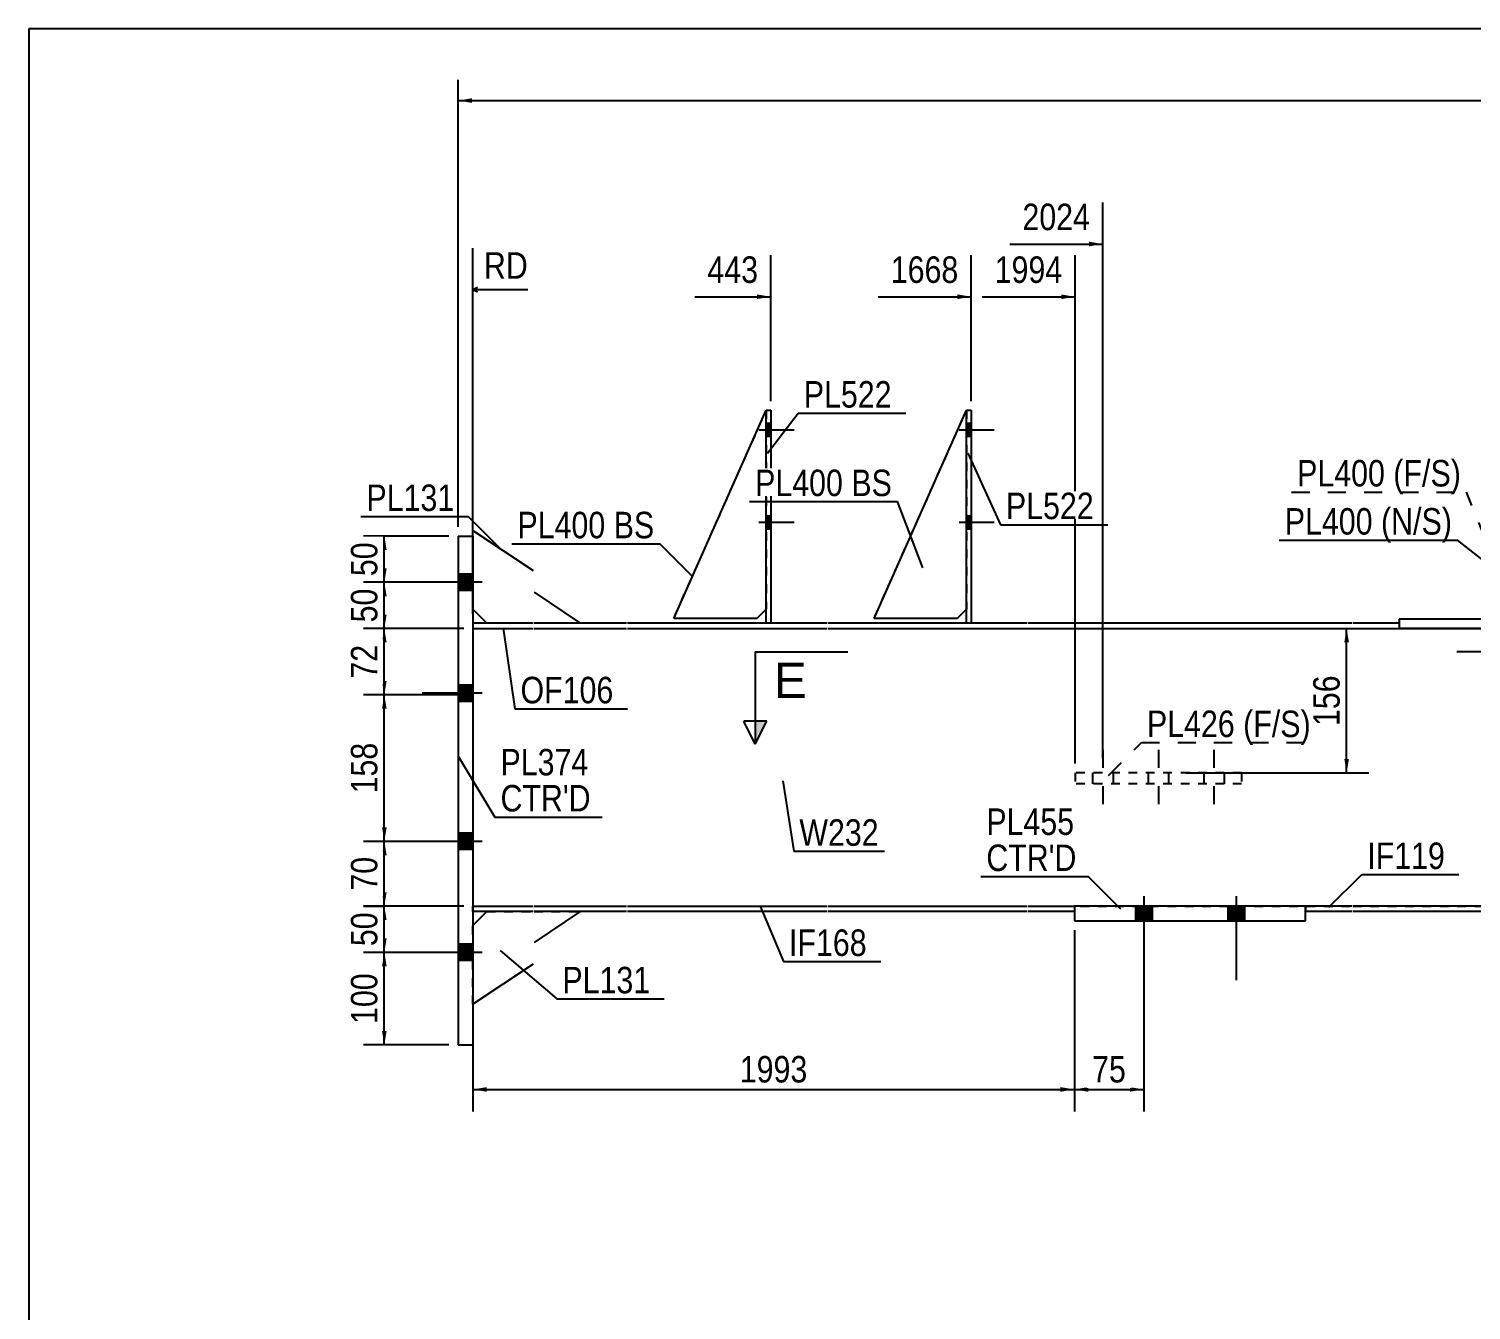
# Model space of a CAD drawing. Header units: millimetres. Extents: x -51 to 352, y -197 to 80.
# Drawn here: x -48 to 107.9, y -58.7 to 79.8 of the extents above; entities that cross this region are included whole.
import ezdxf

# ---------------------------------------------------------------- set-up
doc = ezdxf.new("R2010")
doc.units = ezdxf.units.MM
doc.linetypes.add('DXK_LINE_DOT1', pattern=[1.8814, 0.9407, -0.9407])
doc.linetypes.add('DXK_LINE_DOT2', pattern=[3.9198, 1.9599, -1.9599])
doc.styles.add('Arial', font='ARIAL.TTF', dxfattribs={"height": 0.2})
doc.styles.add('Arial Narrow', font='ARIALN.TTF', dxfattribs={"height": 0.2})

# ---------------------------------------------------------------- blocks, each defined once
blk = doc.blocks.new('Unknown-627306564-1201')
at = {"color": 5, "linetype": 'Continuous'}
for p, q in [((352, 79.83), (-48, 79.83)), ((-48, 79.83), (-48, -197.17))]:
    blk.add_line(p, q, dxfattribs=at)
blk = doc.blocks.new('Part-627306564-1619 - 1436')
at = {"color": 2, "linetype": 'Continuous'}
for p, q in [((21.7, 16.1), (31.7, 38.6)), ((30.7, 16.1), (21.7, 16.1)), ((31.7, 17.1), (30.7, 16.1))]:
    blk.add_line(p, q, dxfattribs=at)
blk = doc.blocks.new('Bolt-627306564-1443 - 1436')
at = {"linetype": 'Continuous'}
for points in [[(-1.6, 20.9), (-1.6, 19.1), (0, 19.1), (0, 20.9)], [(-1.6, 20.9), (-1.6, 19.1), (0, 19.1), (0, 20.9)], [(-1.6, 8.9), (-1.6, 7.1), (0, 7.1), (0, 8.9)], [(-1.6, 8.9), (-1.6, 7.1), (0, 7.1), (0, 8.9)], [(-1.6, -7.1), (-1.6, -8.9), (0, -8.9), (0, -7.1)], [(-1.6, -7.1), (-1.6, -8.9), (0, -8.9), (0, -7.1)], [(-1.6, -19.1), (-1.6, -20.9), (0, -20.9), (0, -19.1)], [(-1.6, -19.1), (-1.6, -20.9), (0, -20.9), (0, -19.1)]]:
    blk.add_hatch(color=3, dxfattribs=at).paths.add_polyline_path(points)
at = {"color": 3, "linetype": 'Continuous'}
for p, q in [((0, 20.9), (-1.6, 20.9)), ((0, 20.9), (-1.6, 20.9)), ((1, 20), (-5.5, 20)), ((1, 20), (-5.5, 20)), ((0, 19.1), (-1.6, 19.1)), ((0, 19.1), (-1.6, 19.1)), ((1, 8), (-5.5, 8)), ((1, 8), (-5.5, 8)), ((0, 8.9), (-1.6, 8.9)), ((0, 8.9), (-1.6, 8.9)), ((0, 7.1), (-1.6, 7.1)), ((0, 7.1), (-1.6, 7.1)), ((0, -7.1), (-1.6, -7.1)), ((0, -7.1), (-1.6, -7.1)), ((1, -8), (-5.5, -8)), ((1, -8), (-5.5, -8)), ((0, -8.9), (-1.6, -8.9)), ((0, -8.9), (-1.6, -8.9)), ((1, -20), (-5.5, -20)), ((1, -20), (-5.5, -20)), ((0, -19.1), (-1.6, -19.1)), ((0, -19.1), (-1.6, -19.1)), ((0, -20.9), (-1.6, -20.9)), ((0, -20.9), (-1.6, -20.9))]:
    blk.add_line(p, q, dxfattribs=at)
blk = doc.blocks.new('Bolt-627306564-1444 - 1436')
at = {"linetype": 'Continuous'}
for points in [[(71.6, -16.6), (73.4, -16.6), (73.4, -15), (71.6, -15)], [(71.6, -16.6), (73.4, -16.6), (73.4, -15), (71.6, -15)], [(71.6, -16.6), (73.4, -16.6), (73.4, -15), (71.6, -15)], [(71.6, -16.6), (73.4, -16.6), (73.4, -15), (71.6, -15)], [(81.6, -16.6), (83.4, -16.6), (83.4, -15), (81.6, -15)], [(81.6, -16.6), (83.4, -16.6), (83.4, -15), (81.6, -15)], [(81.6, -16.6), (83.4, -16.6), (83.4, -15), (81.6, -15)], [(81.6, -16.6), (83.4, -16.6), (83.4, -15), (81.6, -15)]]:
    blk.add_hatch(color=3, dxfattribs=at).paths.add_polyline_path(points)
at = {"color": 3, "linetype": 'Continuous'}
for p, q in [((72.5, -13.93), (72.5, -23)), ((72.5, -13.93), (72.5, -23)), ((72.5, -13.93), (72.5, -23)), ((72.5, -13.93), (72.5, -23)), ((82.5, -13.93), (82.5, -23)), ((82.5, -13.93), (82.5, -23)), ((82.5, -13.93), (82.5, -23)), ((82.5, -13.93), (82.5, -23)), ((71.6, -15), (71.6, -16.6)), ((71.6, -15), (71.6, -16.6)), ((71.6, -15), (71.6, -16.6)), ((71.6, -15), (71.6, -16.6)), ((73.4, -15), (73.4, -16.6)), ((73.4, -15), (73.4, -16.6)), ((73.4, -15), (73.4, -16.6)), ((73.4, -15), (73.4, -16.6)), ((81.6, -15), (81.6, -16.6)), ((81.6, -15), (81.6, -16.6)), ((81.6, -15), (81.6, -16.6)), ((81.6, -15), (81.6, -16.6)), ((83.4, -15), (83.4, -16.6)), ((83.4, -15), (83.4, -16.6)), ((83.4, -15), (83.4, -16.6)), ((83.4, -15), (83.4, -16.6))]:
    blk.add_line(p, q, dxfattribs=at)
blk = doc.blocks.new('Bolt-627306564-1446 - 1436')
at = {"linetype": 'Continuous'}
for points in [[(32.2, 35.8), (32.2, 37.2), (31.7, 37.2), (31.7, 35.8)], [(32.2, 35.8), (32.2, 37.2), (31.7, 37.2), (31.7, 35.8)], [(32.2, 35.8), (32.2, 37.2), (31.7, 37.2), (31.7, 35.8)], [(32.2, 25.8), (32.2, 27.2), (31.7, 27.2), (31.7, 25.8)], [(32.2, 25.8), (32.2, 27.2), (31.7, 27.2), (31.7, 25.8)], [(32.2, 25.8), (32.2, 27.2), (31.7, 27.2), (31.7, 25.8)]]:
    blk.add_hatch(color=3, dxfattribs=at).paths.add_polyline_path(points)
at = {"color": 3, "linetype": 'Continuous'}
for p, q in [((30.9, 36.5), (34.7, 36.5)), ((30.9, 36.5), (34.7, 36.5)), ((30.9, 36.5), (34.7, 36.5)), ((31.7, 37.2), (32.2, 37.2)), ((31.7, 37.2), (32.2, 37.2)), ((31.7, 37.2), (32.2, 37.2)), ((31.7, 35.8), (32.2, 35.8)), ((31.7, 35.8), (32.2, 35.8)), ((31.7, 35.8), (32.2, 35.8)), ((31.7, 27.2), (32.2, 27.2)), ((31.7, 27.2), (32.2, 27.2)), ((31.7, 27.2), (32.2, 27.2)), ((30.9, 26.5), (34.7, 26.5)), ((30.9, 26.5), (34.7, 26.5)), ((30.9, 26.5), (34.7, 26.5)), ((31.7, 25.8), (32.2, 25.8)), ((31.7, 25.8), (32.2, 25.8)), ((31.7, 25.8), (32.2, 25.8))]:
    blk.add_line(p, q, dxfattribs=at)
blk = doc.blocks.new('Part-627306564-1511 - 1436')
at = {"color": 7, "linetype": 'DXK_LINE_DOT1'}
for p, q in [((21.7, 16.1), (31.7, 38.6)), ((31.7, 38.6), (31.7, 17.1)), ((30.7, 16.1), (21.7, 16.1)), ((31.7, 17.1), (30.7, 16.1))]:
    blk.add_line(p, q, dxfattribs=at)
blk = doc.blocks.new('Bolt-627306564-1447 - 1436')
at = {"color": 3, "linetype": 'DXK_LINE_DOT2'}
for p, q in [((68.08, 1.9), (68.08, -4.9)), ((74.08, 1.9), (74.08, -4.9)), ((80.08, 1.9), (80.08, -4.9)), ((66.98, -0.6), (66.98, -1.8)), ((69.18, -0.6), (69.18, -1.8)), ((72.98, -0.6), (72.98, -1.8)), ((75.18, -0.6), (75.18, -1.8)), ((78.98, -0.6), (78.98, -1.8)), ((81.18, -0.6), (81.18, -1.8))]:
    blk.add_line(p, q, dxfattribs=at)
blk = doc.blocks.new('Part-627306564-1457 - 1436')
at = {"color": 7, "linetype": 'DXK_LINE_DOT1'}
for p, q in [((0, 15), (0, -15)), ((0, 15), (6.5, 15)), ((6.6, 15), (16.6, 15)), ((16.7, 15), (38.25, 15)), ((38.35, 15), (59.9, 15)), ((60, 15), (95, 15)), ((95.1, 15), (130.1, 15)), ((0, -15), (6.5, -15)), ((6.6, -15), (16.6, -15)), ((16.7, -15), (38.25, -15)), ((38.35, -15), (59.9, -15)), ((60, -15), (95, -15)), ((95.1, -15), (130.1, -15))]:
    blk.add_line(p, q, dxfattribs=at)
at = {"color": 2, "linetype": 'Continuous'}
blk.add_line((130.1, 15), (130.1, -15), dxfattribs=at)
blk = doc.blocks.new('Part-627306564-1501 - 1436')
at = {"color": 2, "linetype": 'Continuous'}
for p, q in [((0, -17.1), (1.5, -15.6)), ((11.6, -15.6), (6.6, -18.93)), ((6.5, -21.27), (0, -25.6))]:
    blk.add_line(p, q, dxfattribs=at)
at = {"color": 7, "linetype": 'DXK_LINE_DOT1'}
for p, q in [((0, -25.6), (0, -17.1)), ((1.5, -15.6), (6.5, -15.6)), ((6.6, -15.6), (11.6, -15.6))]:
    blk.add_line(p, q, dxfattribs=at)
blk = doc.blocks.new('Part-627306564-1715 - 1436')
at = {"color": 2, "linetype": 'Continuous'}
for p, q in [((6.5, 15.6), (0, 15.6)), ((16.6, 15.6), (6.6, 15.6)), ((31.7, 15.6), (16.7, 15.6)), ((38.25, 15.6), (32.2, 15.6)), ((53.35, 15.6), (38.35, 15.6)), ((59.9, 15.6), (53.85, 15.6)), ((95, 15.6), (60, 15.6)), ((100.1, 15.6), (95.1, 15.6)), ((100.1, 15.6), (100.1, 15)), ((0, 15), (6.5, 15)), ((6.6, 15), (16.6, 15)), ((16.7, 15), (38.25, 15)), ((38.35, 15), (59.9, 15)), ((60, 15), (95, 15)), ((95.1, 15), (100.1, 15))]:
    blk.add_line(p, q, dxfattribs=at)
at = {"color": 7, "linetype": 'DXK_LINE_DOT1'}
for p, q in [((0, 15.6), (0, 15)), ((32.2, 15.6), (31.7, 15.6)), ((53.85, 15.6), (53.35, 15.6))]:
    blk.add_line(p, q, dxfattribs=at)
blk = doc.blocks.new('Part-627306564-1742 - 1436')
at = {"color": 2, "linetype": 'Continuous'}
for p, q in [((95, -15), (90, -15)), ((130.1, -15), (95.1, -15)), ((130.1, -15), (135.1, -15.44)), ((95, -15.6), (90, -15.6)), ((130.07, -15.6), (95.1, -15.6)), ((135.1, -16.04), (130.07, -15.6)), ((135.2, -17.17), (140.29, -17.62)), ((140.24, -18.21), (135.2, -17.77)), ((140.29, -17.62), (140.24, -18.21))]:
    blk.add_line(p, q, dxfattribs=at)
at = {"color": 7, "linetype": 'DXK_LINE_DOT1'}
blk.add_line((90, -15), (90, -15.6), dxfattribs=at)
blk = doc.blocks.new('Part-627306564-1641 - 1436')
at = {"color": 7, "linetype": 'DXK_LINE_DOT1'}
for p, q in [((83.08, -0.6), (65.08, -0.6)), ((65.08, -0.6), (65.08, -1.8)), ((83.08, -0.6), (83.08, -1.8)), ((83.08, -1.8), (65.08, -1.8))]:
    blk.add_line(p, q, dxfattribs=at)
blk = doc.blocks.new('Part-627306564-1663 - 1436')
at = {"color": 2, "linetype": 'Continuous'}
for p, q in [((31.7, 15.6), (31.7, 38.6)), ((31.7, 38.6), (32.2, 38.6)), ((32.2, 38.6), (32.2, 15.6)), ((32.2, 15.6), (31.7, 15.6))]:
    blk.add_line(p, q, dxfattribs=at)
blk = doc.blocks.new('Part-627306564-2058 - 1436')
at = {"color": 2, "linetype": 'Continuous'}
for p, q in [((-1.6, 25), (0, 25)), ((-1.6, 25), (-1.6, -30)), ((0, 25), (0, -30)), ((-1.6, -30), (0, -30))]:
    blk.add_line(p, q, dxfattribs=at)
blk = doc.blocks.new('Part-627306564-1764 - 1436')
at = {"color": 2, "linetype": 'Continuous'}
for p, q in [((100.1, 16), (100.1, 15)), ((118.89, 16), (100.1, 16)), ((135.1, 15), (100.1, 15))]:
    blk.add_line(p, q, dxfattribs=at)
blk = doc.blocks.new('Part-627306564-1720 - 1436')
at = {"color": 2, "linetype": 'Continuous'}
for p, q in [((0, -15), (6.5, -15)), ((6.6, -15), (16.6, -15)), ((16.7, -15), (38.25, -15)), ((38.35, -15), (59.9, -15)), ((60, -15), (65, -15)), ((6.5, -15.6), (0, -15.6)), ((16.6, -15.6), (6.6, -15.6)), ((38.25, -15.6), (16.7, -15.6)), ((59.9, -15.6), (38.35, -15.6)), ((65, -15.6), (60, -15.6))]:
    blk.add_line(p, q, dxfattribs=at)
at = {"color": 7, "linetype": 'DXK_LINE_DOT1'}
for p, q in [((0, -15.6), (0, -15)), ((65, -15), (65, -15.6))]:
    blk.add_line(p, q, dxfattribs=at)
blk = doc.blocks.new('Part-627306564-1830 - 1436')
at = {"color": 2, "linetype": 'Continuous'}
for p, q in [((90, -15), (65, -15)), ((65, -15), (65, -16.6)), ((90, -16.6), (90, -15)), ((65, -16.6), (90, -16.6))]:
    blk.add_line(p, q, dxfattribs=at)
blk = doc.blocks.new('Part-627306564-2063 - 1436')
at = {"color": 2, "linetype": 'Continuous'}
for p, q in [((0, 25), (0, 25.6)), ((0, 25.6), (6.5, 21.27)), ((6.6, 18.93), (11.6, 15.6)), ((1.5, 15.6), (0, 17.1))]:
    blk.add_line(p, q, dxfattribs=at)
at = {"color": 7, "linetype": 'DXK_LINE_DOT1'}
for p, q in [((0, 17.1), (0, 25)), ((6.5, 15.6), (1.5, 15.6)), ((11.6, 15.6), (6.6, 15.6))]:
    blk.add_line(p, q, dxfattribs=at)
blk = doc.blocks.new('Part-627306564-7030 - 1436')
at = {"color": 2, "linetype": 'Continuous'}
for p, q in [((53.35, 15.6), (53.35, 38.6)), ((53.35, 38.6), (53.85, 38.6)), ((53.85, 38.6), (53.85, 15.6)), ((53.85, 15.6), (53.35, 15.6))]:
    blk.add_line(p, q, dxfattribs=at)
blk = doc.blocks.new('Part-627306564-7031 - 1436')
at = {"color": 2, "linetype": 'Continuous'}
for p, q in [((43.35, 16.1), (53.35, 38.6)), ((52.35, 16.1), (43.35, 16.1)), ((53.35, 17.1), (52.35, 16.1))]:
    blk.add_line(p, q, dxfattribs=at)
at = {"color": 7, "linetype": 'DXK_LINE_DOT1'}
blk.add_line((53.35, 38.6), (53.35, 17.1), dxfattribs=at)
blk = doc.blocks.new('Part-627306564-7032 - 1436')
at = {"color": 7, "linetype": 'DXK_LINE_DOT1'}
for p, q in [((43.35, 16.1), (53.35, 38.6)), ((52.35, 16.1), (43.35, 16.1)), ((53.35, 17.1), (52.35, 16.1))]:
    blk.add_line(p, q, dxfattribs=at)
blk = doc.blocks.new('Bolt-627306564-7036 - 1436')
at = {"linetype": 'Continuous'}
for points in [[(53.85, 35.8), (53.85, 37.2), (53.35, 37.2), (53.35, 35.8)], [(53.85, 35.8), (53.85, 37.2), (53.35, 37.2), (53.35, 35.8)], [(53.85, 35.8), (53.85, 37.2), (53.35, 37.2), (53.35, 35.8)], [(53.85, 25.8), (53.85, 27.2), (53.35, 27.2), (53.35, 25.8)], [(53.85, 25.8), (53.85, 27.2), (53.35, 27.2), (53.35, 25.8)], [(53.85, 25.8), (53.85, 27.2), (53.35, 27.2), (53.35, 25.8)]]:
    blk.add_hatch(color=3, dxfattribs=at).paths.add_polyline_path(points)
at = {"color": 3, "linetype": 'Continuous'}
for p, q in [((52.55, 36.5), (56.35, 36.5)), ((52.55, 36.5), (56.35, 36.5)), ((52.55, 36.5), (56.35, 36.5)), ((53.35, 37.2), (53.85, 37.2)), ((53.35, 37.2), (53.85, 37.2)), ((53.35, 37.2), (53.85, 37.2)), ((53.35, 35.8), (53.85, 35.8)), ((53.35, 35.8), (53.85, 35.8)), ((53.35, 35.8), (53.85, 35.8)), ((53.35, 27.2), (53.85, 27.2)), ((53.35, 27.2), (53.85, 27.2)), ((53.35, 27.2), (53.85, 27.2)), ((52.55, 26.5), (56.35, 26.5)), ((52.55, 26.5), (56.35, 26.5)), ((52.55, 26.5), (56.35, 26.5)), ((53.35, 25.8), (53.85, 25.8)), ((53.35, 25.8), (53.85, 25.8)), ((53.35, 25.8), (53.85, 25.8))]:
    blk.add_line(p, q, dxfattribs=at)
blk = doc.blocks.new('StraightDimension-627306564-2211 - 1436')
at = {"linetype": 'Continuous'}
for points in [[(-9.83, 23.5), (-9.58, 25), (-9.33, 23.5)], [(-9.33, 21.5), (-9.58, 20), (-9.83, 21.5)]]:
    blk.add_hatch(color=7, dxfattribs=at).paths.add_polyline_path(points)
at = {"color": 7, "linetype": 'Continuous'}
for p, q in [((-2.6, 25), (-11.83, 25)), ((-9.58, 20), (-9.58, 25)), ((-2.6, 20), (-11.83, 20))]:
    blk.add_line(p, q, dxfattribs=at)
at = {"color": 0}
blk.add_wipeout([(-9.73, 24.93), (-13.93, 24.93), (-13.93, 20.07), (-9.73, 20.07)], dxfattribs=at)
at = {"color": 3, "style": 'Arial Narrow'}
blk.add_text('50', height=2.863, rotation=90.0002, dxfattribs=at).set_placement((-10.33, 20.67))
blk = doc.blocks.new('StraightDimension-627306564-2256 - 1436')
at = {"linetype": 'Continuous'}
for points in [[(-9.83, -16.5), (-9.58, -15), (-9.33, -16.5)], [(-9.33, -18.5), (-9.58, -20), (-9.83, -18.5)]]:
    blk.add_hatch(color=7, dxfattribs=at).paths.add_polyline_path(points)
at = {"color": 7, "linetype": 'Continuous'}
for p, q in [((-1, -15), (-11.83, -15)), ((-9.58, -20), (-9.58, -15)), ((-1, -20), (-11.83, -20))]:
    blk.add_line(p, q, dxfattribs=at)
at = {"color": 0}
blk.add_wipeout([(-9.73, -15.07), (-13.93, -15.07), (-13.93, -19.93), (-9.73, -19.93)], dxfattribs=at)
at = {"color": 3, "style": 'Arial Narrow'}
blk.add_text('50', height=2.863, rotation=90.0002, dxfattribs=at).set_placement((-10.33, -19.33))
blk = doc.blocks.new('StraightDimension-627306564-2271 - 1436')
at = {"linetype": 'Continuous'}
for points in [[(-9.83, -21.5), (-9.58, -20), (-9.33, -21.5)], [(-9.33, -28.5), (-9.58, -30), (-9.83, -28.5)]]:
    blk.add_hatch(color=7, dxfattribs=at).paths.add_polyline_path(points)
at = {"color": 7, "linetype": 'Continuous'}
for p, q in [((-1, -20), (-11.83, -20)), ((-9.58, -30), (-9.58, -20)), ((-2.6, -30), (-11.83, -30))]:
    blk.add_line(p, q, dxfattribs=at)
at = {"color": 0}
blk.add_wipeout([(-9.73, -21.66), (-13.93, -21.66), (-13.93, -28.34), (-9.73, -28.34)], dxfattribs=at)
at = {"color": 3, "style": 'Arial Narrow'}
blk.add_text('100', height=2.863, rotation=90.0002, dxfattribs=at).set_placement((-10.33, -27.74))
blk = doc.blocks.new('StraightDimension-627306564-5505 - 1436')
at = {"linetype": 'Continuous'}
for points in [[(66.5, -35.07), (65, -34.82), (66.5, -34.57)], [(71, -34.57), (72.5, -34.82), (71, -35.07)]]:
    blk.add_hatch(color=7, dxfattribs=at).paths.add_polyline_path(points)
at = {"color": 7, "linetype": 'Continuous'}
for p, q in [((65, -17.6), (65, -37.22)), ((72.5, -17.6), (72.5, -37.22)), ((65, -34.82), (72.5, -34.82))]:
    blk.add_line(p, q, dxfattribs=at)
at = {"color": 0}
blk.add_wipeout([(71.18, -34.67), (71.18, -30.47), (66.32, -30.47), (66.32, -34.67)], dxfattribs=at)
at = {"color": 3, "style": 'Arial Narrow'}
blk.add_text('75', height=2.863, dxfattribs=at).set_placement((66.92, -34.07))
blk = doc.blocks.new('StraightDimension-627306564-4877 - 1436')
at = {"linetype": 'Continuous'}
for points in [[(94.18, 13.5), (94.43, 15), (94.68, 13.5)], [(94.68, 0.9), (94.43, -0.6), (94.18, 0.9)]]:
    blk.add_hatch(color=7, dxfattribs=at).paths.add_polyline_path(points)
at = {"color": 7, "linetype": 'Continuous'}
for p, q in [((56.33, 15), (96.83, 15)), ((94.43, -0.6), (94.43, 15)), ((77.04, -0.6), (96.83, -0.6))]:
    blk.add_line(p, q, dxfattribs=at)
at = {"color": 0}
blk.add_wipeout([(94.28, 10.54), (90.08, 10.54), (90.08, 3.86), (94.28, 3.86)], dxfattribs=at)
at = {"color": 3, "style": 'Arial Narrow'}
blk.add_text('156', height=2.863, rotation=90.0002, dxfattribs=at).set_placement((93.68, 4.46))
blk = doc.blocks.new('StraightDimension-627306564-2221 - 1436')
at = {"linetype": 'Continuous'}
for points in [[(-9.83, 18.5), (-9.58, 20), (-9.33, 18.5)], [(-9.33, 16.5), (-9.58, 15), (-9.83, 16.5)]]:
    blk.add_hatch(color=7, dxfattribs=at).paths.add_polyline_path(points)
at = {"color": 7, "linetype": 'Continuous'}
for p, q in [((-2.6, 20), (-11.83, 20)), ((-9.58, 15), (-9.58, 20)), ((-1, 15), (-11.83, 15))]:
    blk.add_line(p, q, dxfattribs=at)
at = {"color": 0}
blk.add_wipeout([(-9.73, 19.93), (-13.93, 19.93), (-13.93, 15.07), (-9.73, 15.07)], dxfattribs=at)
at = {"color": 3, "style": 'Arial Narrow'}
blk.add_text('50', height=2.863, rotation=90.0002, dxfattribs=at).set_placement((-10.33, 15.67))
blk = doc.blocks.new('StraightDimension-627306564-2230 - 1436')
at = {"linetype": 'Continuous'}
for points in [[(-9.83, 13.5), (-9.58, 15), (-9.33, 13.5)], [(-9.33, 9.34), (-9.58, 7.84), (-9.83, 9.34)]]:
    blk.add_hatch(color=7, dxfattribs=at).paths.add_polyline_path(points)
at = {"color": 7, "linetype": 'Continuous'}
for p, q in [((-1, 15), (-11.83, 15)), ((-9.58, 7.84), (-9.58, 15)), ((-1, 7.84), (-11.83, 7.84))]:
    blk.add_line(p, q, dxfattribs=at)
at = {"color": 0}
blk.add_wipeout([(-9.73, 13.85), (-13.93, 13.85), (-13.93, 8.99), (-9.73, 8.99)], dxfattribs=at)
at = {"color": 3, "style": 'Arial Narrow'}
blk.add_text('72', height=2.863, rotation=90.0002, dxfattribs=at).set_placement((-10.33, 9.59))
blk = doc.blocks.new('StraightDimension-627306564-2238 - 1436')
at = {"linetype": 'Continuous'}
for points in [[(-9.83, 6.34), (-9.58, 7.84), (-9.33, 6.34)], [(-9.33, -6.5), (-9.58, -8), (-9.83, -6.5)]]:
    blk.add_hatch(color=7, dxfattribs=at).paths.add_polyline_path(points)
at = {"color": 7, "linetype": 'Continuous'}
for p, q in [((-1, 7.84), (-11.83, 7.84)), ((-9.58, -8), (-9.58, 7.84)), ((0.15, -8), (-11.83, -8))]:
    blk.add_line(p, q, dxfattribs=at)
at = {"color": 0}
blk.add_wipeout([(-9.73, 3.26), (-13.93, 3.26), (-13.93, -3.42), (-9.73, -3.42)], dxfattribs=at)
at = {"color": 3, "style": 'Arial Narrow'}
blk.add_text('158', height=2.863, rotation=90.0002, dxfattribs=at).set_placement((-10.33, -2.82))
blk = doc.blocks.new('StraightDimension-627306564-2247 - 1436')
at = {"linetype": 'Continuous'}
for points in [[(-9.83, -9.5), (-9.58, -8), (-9.33, -9.5)], [(-9.33, -13.5), (-9.58, -15), (-9.83, -13.5)]]:
    blk.add_hatch(color=7, dxfattribs=at).paths.add_polyline_path(points)
at = {"color": 7, "linetype": 'Continuous'}
for p, q in [((0.15, -8), (-11.83, -8)), ((-9.58, -15), (-9.58, -8)), ((-1, -15), (-11.83, -15))]:
    blk.add_line(p, q, dxfattribs=at)
at = {"color": 0}
blk.add_wipeout([(-9.73, -9.07), (-13.93, -9.07), (-13.93, -13.93), (-9.73, -13.93)], dxfattribs=at)
at = {"color": 3, "style": 'Arial Narrow'}
blk.add_text('70', height=2.863, rotation=90.0002, dxfattribs=at).set_placement((-10.33, -13.33))
blk = doc.blocks.new('StraightDimension-627306564-2289 - 1436')
at = {"linetype": 'Continuous'}
for points in [[(154.17, 13.5), (154.42, 15), (154.67, 13.5)], [(154.67, -15.75), (154.42, -17.25), (154.17, -15.75)]]:
    blk.add_hatch(color=7, dxfattribs=at).paths.add_polyline_path(points)
at = {"color": 7, "linetype": 'Continuous'}
for p, q in [((39.35, 15), (156.82, 15)), ((154.42, -17.25), (154.42, 15)), ((158.8, -17.25), (152.17, -17.25))]:
    blk.add_line(p, q, dxfattribs=at)
at = {"color": 0}
blk.add_wipeout([(154.27, 2.22), (150.07, 2.22), (150.07, -4.47), (154.27, -4.47)], dxfattribs=at)
at = {"color": 3, "style": 'Arial Narrow'}
blk.add_text('323', height=2.863, rotation=90.0002, dxfattribs=at).set_placement((153.67, -3.87))
blk = doc.blocks.new('StraightDimension-627306564-5506 - 1436')
at = {"linetype": 'Continuous'}
for points in [[(1.5, -35.07), (0, -34.82), (1.5, -34.57)], [(63.5, -34.57), (65, -34.82), (63.5, -35.07)]]:
    blk.add_hatch(color=7, dxfattribs=at).paths.add_polyline_path(points)
at = {"color": 7, "linetype": 'Continuous'}
for p, q in [((0, -16), (0, -37.22)), ((65, -17.6), (65, -37.22)), ((0, -34.82), (65, -34.82))]:
    blk.add_line(p, q, dxfattribs=at)
at = {"color": 0}
blk.add_wipeout([(36.76, -34.67), (36.76, -30.47), (28.24, -30.47), (28.24, -34.67)], dxfattribs=at)
at = {"color": 3, "style": 'Arial Narrow'}
blk.add_text('1993', height=2.863, dxfattribs=at).set_placement((28.84, -34.07))
blk = doc.blocks.new('StraightDimension-627306564-7956 - 1436')
at = {"linetype": 'Continuous'}
blk.add_hatch(color=7, dxfattribs=at).paths.add_polyline_path([(66.58, 56.82), (68.08, 56.57), (66.58, 56.32)])
at = {"color": 7, "linetype": 'Continuous'}
for p, q in [((68.08, 0.99), (68.08, 61.07)), ((58.02, 56.57), (68.08, 56.57))]:
    blk.add_line(p, q, dxfattribs=at)
at = {"color": 0}
blk.add_wipeout([(67.31, 57.47), (67.31, 61.67), (58.79, 61.67), (58.79, 57.47)], dxfattribs=at)
at = {"color": 3, "style": 'Arial Narrow'}
blk.add_text('2024', height=2.863, dxfattribs=at).set_placement((59.39, 58.07))
blk = doc.blocks.new('StraightDimension-627306564-7957 - 1436')
at = {"linetype": 'Continuous'}
blk.add_hatch(color=7, dxfattribs=at).paths.add_polyline_path([(63.58, 51.12), (65.08, 50.87), (63.58, 50.62)])
at = {"color": 7, "linetype": 'Continuous'}
for p, q in [((65.08, 0.4), (65.08, 55.37)), ((55.02, 50.87), (65.08, 50.87))]:
    blk.add_line(p, q, dxfattribs=at)
at = {"color": 0}
blk.add_wipeout([(64.31, 51.77), (64.31, 55.97), (55.79, 55.97), (55.79, 51.77)], dxfattribs=at)
at = {"color": 3, "style": 'Arial Narrow'}
blk.add_text('1994', height=2.863, dxfattribs=at).set_placement((56.39, 52.37))
blk = doc.blocks.new('StraightDimension-627306564-7958 - 1436')
at = {"linetype": 'Continuous'}
blk.add_hatch(color=7, dxfattribs=at).paths.add_polyline_path([(52.35, 51.12), (53.85, 50.87), (52.35, 50.62)])
at = {"color": 7, "linetype": 'Continuous'}
for p, q in [((53.85, 39.6), (53.85, 55.37)), ((43.79, 50.87), (53.85, 50.87))]:
    blk.add_line(p, q, dxfattribs=at)
at = {"color": 0}
blk.add_wipeout([(53.08, 51.77), (53.08, 55.97), (44.56, 55.97), (44.56, 51.77)], dxfattribs=at)
at = {"color": 3, "style": 'Arial Narrow'}
blk.add_text('1668', height=2.863, dxfattribs=at).set_placement((45.16, 52.37))
blk = doc.blocks.new('StraightDimension-627306564-7959 - 1436')
at = {"linetype": 'Continuous'}
blk.add_hatch(color=7, dxfattribs=at).paths.add_polyline_path([(30.7, 51.12), (32.2, 50.87), (30.7, 50.62)])
at = {"color": 7, "linetype": 'Continuous'}
for p, q in [((32.2, 39.6), (32.2, 55.37)), ((23.97, 50.87), (32.2, 50.87))]:
    blk.add_line(p, q, dxfattribs=at)
at = {"color": 0, "linetype": 'Continuous'}
blk.add_wipeout([(6.53, 52.22), (6.53, 56.42), (0.59, 56.42), (0.59, 52.22)], dxfattribs=at)
at = {"color": 7, "linetype": 'Continuous'}
for p, q in [((0, 16.6), (0, 56.12)), ((0.5, 51.87), (0, 51.62)), ((0.5, 51.37), (0, 51.62)), ((5.93, 51.62), (0, 51.62))]:
    blk.add_line(p, q, dxfattribs=at)
at = {"color": 3, "linetype": 'Continuous', "style": 'Arial Narrow'}
blk.add_text('RD', height=2.863, dxfattribs=at).set_placement((1.19, 52.82))
at = {"color": 0}
blk.add_wipeout([(31.43, 51.77), (31.43, 55.97), (24.74, 55.97), (24.74, 51.77)], dxfattribs=at)
at = {"color": 3, "style": 'Arial Narrow'}
blk.add_text('443', height=2.863, dxfattribs=at).set_placement((25.34, 52.37))
blk = doc.blocks.new('StraightDimension-627306564-8180 - 1436')
at = {"linetype": 'Continuous'}
blk.add_hatch(color=7, dxfattribs=at).paths.add_polyline_path([(-0.1, 71.83), (-1.6, 72.08), (-0.1, 72.33)])
at = {"color": 7, "linetype": 'Continuous'}
for p, q in [((-1.6, 26), (-1.6, 74.33)), ((-1.6, 72.08), (308.5, 72.08))]:
    blk.add_line(p, q, dxfattribs=at)
blk = doc.blocks.new('SectionMark-627306564-5619 - 1436')
at = {"linetype": 'Continuous'}
for points in [[(30.52, 5), (31.77, 5), (30.52, 2.5)], [(115.08, 5), (116.33, 5), (116.33, 2.5)]]:
    blk.add_hatch(color=30, dxfattribs=at).paths.add_polyline_path(points)
at = {"color": 30, "linetype": 'Continuous'}
for p, q in [((30.52, 12.5), (40.52, 12.5)), ((30.52, 12.5), (30.52, 2.5)), ((116.33, 12.5), (106.33, 12.5)), ((116.33, 12.5), (116.33, 2.5)), ((30.52, 2.5), (29.27, 5)), ((31.77, 5), (29.27, 5)), ((30.52, 2.5), (31.77, 5)), ((115.08, 5), (117.58, 5)), ((116.33, 2.5), (115.08, 5)), ((117.58, 5), (116.33, 2.5))]:
    blk.add_line(p, q, dxfattribs=at)
at = {"color": 0, "linetype": 'Continuous'}
for points in [[(36.08, 7.5), (36.08, 11.5), (32.52, 11.5), (32.52, 7.5)], [(114.33, 7.5), (114.33, 11.5), (110.78, 11.5), (110.78, 7.5)]]:
    blk.add_wipeout(points, dxfattribs=at)
at = {"color": 96, "linetype": 'Continuous', "style": 'Arial'}
for p in [(32.52, 7.5), (110.78, 7.5)]:
    blk.add_text('E', height=3.82, dxfattribs=at).set_placement(p)
blk = doc.blocks.new('Mark-627306564-4515 - 1436')
at = {"color": 0}
for points in [[(82.35, 3.27), (82.35, 6.27), (72.85, 6.27), (72.85, 3.27)], [(90.55, 3.27), (90.55, 6.27), (83.25, 6.27), (83.25, 3.27)]]:
    blk.add_wipeout(points, dxfattribs=at)
for points in [[(82.35, 3.27), (82.35, 6.27), (72.85, 6.27), (72.85, 3.27)], [(90.55, 3.27), (90.55, 6.27), (83.25, 6.27), (83.25, 3.27)]]:
    blk.add_wipeout(points, dxfattribs=at)
at = {"color": 7, "linetype": 'DXK_LINE_DOT2'}
for p, q in [((68.71, -0.87), (72.25, 2.67)), ((72.25, 2.67), (91.15, 2.67))]:
    blk.add_line(p, q, dxfattribs=at)
at = {"color": 3, "style": 'Arial Narrow'}
for s, p in [('(F/', (83.25, 3.27)), ('S)', (87.26, 3.27)), ('PL426', (72.85, 3.27))]:
    blk.add_text(s, height=2.863, dxfattribs=at).set_placement(p)
blk = doc.blocks.new('Mark-627306564-4566 - 1436')
at = {"color": 0}
for points in [[(12.48, -0.87), (12.48, 2.13), (2.98, 2.13), (2.98, -0.87)], [(12.73, -4.77), (12.73, -1.77), (2.98, -1.77), (2.98, -4.77)]]:
    blk.add_wipeout(points, dxfattribs=at)
for points in [[(12.48, -0.87), (12.48, 2.13), (2.98, 2.13), (2.98, -0.87)], [(12.73, -4.77), (12.73, -1.77), (2.98, -1.77), (2.98, -4.77)]]:
    blk.add_wipeout(points, dxfattribs=at)
at = {"color": 7, "linetype": 'Continuous'}
for p, q in [((-1.6, 1.22), (2.38, -5.37)), ((2.38, -5.37), (13.98, -5.37))]:
    blk.add_line(p, q, dxfattribs=at)
at = {"color": 3, "style": 'Arial Narrow'}
blk.add_text('PL374', height=2.863, dxfattribs=at).set_placement((2.98, -0.87))
at = {"color": 1, "style": 'Arial Narrow'}
blk.add_text("CTR'D", height=2.863, dxfattribs=at).set_placement((2.98, -4.77))
blk = doc.blocks.new('Mark-627306564-4487 - 1436')
at = {"color": 0}
for points in [[(98.58, 30.36), (98.58, 33.36), (89.08, 33.36), (89.08, 30.36)], [(106.78, 30.36), (106.78, 33.36), (99.48, 33.36), (99.48, 30.36)]]:
    blk.add_wipeout(points, dxfattribs=at)
for points in [[(98.58, 30.36), (98.58, 33.36), (89.08, 33.36), (89.08, 30.36)], [(106.78, 30.36), (106.78, 33.36), (99.48, 33.36), (99.48, 30.36)]]:
    blk.add_wipeout(points, dxfattribs=at)
at = {"color": 7, "linetype": 'DXK_LINE_DOT2'}
for p in [(88.48, 29.76), (110.92, 21.03)]:
    blk.add_line(p, (107.38, 29.76), dxfattribs=at)
at = {"color": 3, "style": 'Arial Narrow'}
for s, p in [('PL400', (89.08, 30.36)), ('(F/', (99.48, 30.36)), ('S)', (103.5, 30.36))]:
    blk.add_text(s, height=2.863, dxfattribs=at).set_placement(p)
blk = doc.blocks.new('Mark-627306564-4521 - 1436')
at = {"color": 0}
blk.add_wipeout([(15.19, 6.92), (15.19, 9.92), (5.14, 9.92), (5.14, 6.92)], dxfattribs=at)
blk.add_wipeout([(15.19, 6.92), (15.19, 9.92), (5.14, 9.92), (5.14, 6.92)], dxfattribs=at)
at = {"color": 7, "linetype": 'Continuous'}
for p, q in [((3.27, 15.05), (4.54, 6.32)), ((4.54, 6.32), (16.69, 6.32))]:
    blk.add_line(p, q, dxfattribs=at)
at = {"color": 3, "style": 'Arial Narrow'}
blk.add_text('OF106', height=2.863, dxfattribs=at).set_placement((5.14, 6.92))
blk = doc.blocks.new('MarkSet-627306564-4412 - 1436')
at = {"color": 0}
for points in [[(14.31, 24.76), (14.31, 27.76), (4.81, 27.76), (4.81, 24.76)], [(19.59, 24.76), (19.59, 27.76), (15.21, 27.76), (15.21, 24.76)]]:
    blk.add_wipeout(points, dxfattribs=at)
for points in [[(14.31, 24.76), (14.31, 27.76), (4.81, 27.76), (4.81, 24.76)], [(19.59, 24.76), (19.59, 27.76), (15.21, 27.76), (15.21, 24.76)]]:
    blk.add_wipeout(points, dxfattribs=at)
at = {"color": 7, "linetype": 'Continuous'}
for p in [(4.21, 24.16), (23.73, 20.63)]:
    blk.add_line(p, (20.19, 24.16), dxfattribs=at)
at = {"color": 3, "style": 'Arial Narrow'}
for s, p in [('PL400', (4.81, 24.76)), ('BS', (15.21, 24.76))]:
    blk.add_text(s, height=2.863, dxfattribs=at).set_placement(p)
blk = doc.blocks.new('Mark-627306564-4509 - 1436')
at = {"color": 0}
blk.add_wipeout([(43.87, -8.48), (43.87, -5.48), (35.28, -5.48), (35.28, -8.48)], dxfattribs=at)
blk.add_wipeout([(43.87, -8.48), (43.87, -5.48), (35.28, -5.48), (35.28, -8.48)], dxfattribs=at)
at = {"color": 7, "linetype": 'Continuous'}
for p, q in [((33.49, -1.47), (34.68, -9.08)), ((34.68, -9.08), (44.47, -9.08))]:
    blk.add_line(p, q, dxfattribs=at)
at = {"color": 3, "style": 'Arial Narrow'}
blk.add_text('W232', height=2.863, dxfattribs=at).set_placement((35.28, -8.48))
blk = doc.blocks.new('Mark-627306564-4512 - 1436')
at = {"color": 0}
blk.add_wipeout([(19.17, -24.43), (19.17, -21.43), (9.67, -21.43), (9.67, -24.43)], dxfattribs=at)
blk.add_wipeout([(19.17, -24.43), (19.17, -21.43), (9.67, -21.43), (9.67, -24.43)], dxfattribs=at)
at = {"color": 7, "linetype": 'Continuous'}
for p, q in [((2.95, -19.8), (9.07, -25.03)), ((9.07, -25.03), (20.67, -25.03))]:
    blk.add_line(p, q, dxfattribs=at)
at = {"color": 3, "style": 'Arial Narrow'}
blk.add_text('PL131', height=2.863, dxfattribs=at).set_placement((9.67, -24.43))
blk = doc.blocks.new('Mark-627306564-4518 - 1436')
at = {"color": 0}
blk.add_wipeout([(45.27, 38.89), (45.27, 41.89), (35.76, 41.89), (35.76, 38.89)], dxfattribs=at)
blk.add_wipeout([(45.27, 38.89), (45.27, 41.89), (35.76, 41.89), (35.76, 38.89)], dxfattribs=at)
at = {"color": 7, "linetype": 'Continuous'}
for p, q in [((31.83, 33.97), (35.16, 38.29)), ((35.16, 38.29), (46.77, 38.29))]:
    blk.add_line(p, q, dxfattribs=at)
at = {"color": 3, "style": 'Arial Narrow'}
blk.add_text('PL522', height=2.863, dxfattribs=at).set_placement((35.76, 38.89))
blk = doc.blocks.new('Mark-627306564-4524 - 1436')
at = {"color": 0}
blk.add_wipeout([(42.57, -20.39), (42.57, -17.39), (34.16, -17.39), (34.16, -20.39)], dxfattribs=at)
blk.add_wipeout([(42.57, -20.39), (42.57, -17.39), (34.16, -17.39), (34.16, -20.39)], dxfattribs=at)
at = {"color": 7, "linetype": 'Continuous'}
for p, q in [((31.04, -15), (33.56, -20.99)), ((33.56, -20.99), (44.07, -20.99))]:
    blk.add_line(p, q, dxfattribs=at)
at = {"color": 3, "style": 'Arial Narrow'}
blk.add_text('IF168', height=2.863, dxfattribs=at).set_placement((34.16, -20.39))
blk = doc.blocks.new('Mark-627306564-4527 - 1436')
at = {"color": 0}
blk.add_wipeout([(105.07, -10.99), (105.07, -7.99), (96.66, -7.99), (96.66, -10.99)], dxfattribs=at)
blk.add_wipeout([(105.07, -10.99), (105.07, -7.99), (96.66, -7.99), (96.66, -10.99)], dxfattribs=at)
at = {"color": 7, "linetype": 'Continuous'}
for p, q in [((92.52, -15.12), (96.06, -11.59)), ((96.06, -11.59), (106.57, -11.59))]:
    blk.add_line(p, q, dxfattribs=at)
at = {"color": 3, "style": 'Arial Narrow'}
blk.add_text('IF119', height=2.863, dxfattribs=at).set_placement((96.66, -10.99))
blk = doc.blocks.new('Mark-627306564-4539 - 1436')
at = {"color": 7, "linetype": 'Continuous'}
blk.add_line((70.03, -15.35), (66.49, -11.81), dxfattribs=at)
at = {"color": 0}
for points in [[(64.99, -7.31), (64.99, -4.31), (55.49, -4.31), (55.49, -7.31)], [(65.25, -11.21), (65.25, -8.21), (55.49, -8.21), (55.49, -11.21)]]:
    blk.add_wipeout(points, dxfattribs=at)
for points in [[(64.99, -7.31), (64.99, -4.31), (55.49, -4.31), (55.49, -7.31)], [(65.25, -11.21), (65.25, -8.21), (55.49, -8.21), (55.49, -11.21)]]:
    blk.add_wipeout(points, dxfattribs=at)
at = {"color": 7, "linetype": 'Continuous'}
blk.add_line((54.89, -11.81), (66.49, -11.81), dxfattribs=at)
at = {"color": 3, "style": 'Arial Narrow'}
blk.add_text('PL455', height=2.863, dxfattribs=at).set_placement((55.49, -7.31))
at = {"color": 1, "style": 'Arial Narrow'}
blk.add_text("CTR'D", height=2.863, dxfattribs=at).set_placement((55.49, -11.21))
blk = doc.blocks.new('Mark-627306564-4569 - 1436')
at = {"color": 7, "linetype": 'Continuous'}
blk.add_line((3.03, 23.57), (-0.51, 27.11), dxfattribs=at)
at = {"color": 0}
blk.add_wipeout([(-2.01, 27.71), (-2.01, 30.71), (-11.51, 30.71), (-11.51, 27.71)], dxfattribs=at)
blk.add_wipeout([(-2.01, 27.71), (-2.01, 30.71), (-11.51, 30.71), (-11.51, 27.71)], dxfattribs=at)
at = {"color": 7, "linetype": 'Continuous'}
blk.add_line((-12.11, 27.11), (-0.51, 27.11), dxfattribs=at)
at = {"color": 3, "style": 'Arial Narrow'}
blk.add_text('PL131', height=2.863, dxfattribs=at).set_placement((-11.51, 27.71))
blk = doc.blocks.new('MarkSet-627306564-7138 - 1436')
at = {"color": 0}
for points in [[(40, 29.32), (40, 32.32), (30.5, 32.32), (30.5, 29.32)], [(45.28, 29.32), (45.28, 32.32), (40.9, 32.32), (40.9, 29.32)]]:
    blk.add_wipeout(points, dxfattribs=at)
for points in [[(40, 29.32), (40, 32.32), (30.5, 32.32), (30.5, 29.32)], [(45.28, 29.32), (45.28, 32.32), (40.9, 32.32), (40.9, 29.32)]]:
    blk.add_wipeout(points, dxfattribs=at)
at = {"color": 7, "linetype": 'Continuous'}
for p in [(29.9, 28.72), (48.64, 21.58)]:
    blk.add_line(p, (45.88, 28.72), dxfattribs=at)
at = {"color": 3, "style": 'Arial Narrow'}
for s, p in [('PL400', (30.5, 29.32)), ('BS', (40.9, 29.32))]:
    blk.add_text(s, height=2.863, dxfattribs=at).set_placement(p)
blk = doc.blocks.new('Mark-627306564-7157 - 1436')
at = {"color": 0}
for points in [[(97.25, 25.16), (97.25, 28.16), (87.75, 28.16), (87.75, 25.16)], [(105.82, 25.16), (105.82, 28.16), (98.15, 28.16), (98.15, 25.16)]]:
    blk.add_wipeout(points, dxfattribs=at)
for points in [[(97.25, 25.16), (97.25, 28.16), (87.75, 28.16), (87.75, 25.16)], [(105.82, 25.16), (105.82, 28.16), (98.15, 28.16), (98.15, 25.16)]]:
    blk.add_wipeout(points, dxfattribs=at)
at = {"color": 7, "linetype": 'Continuous'}
for p in [(87.15, 24.56), (110.92, 21.03)]:
    blk.add_line(p, (106.42, 24.56), dxfattribs=at)
at = {"color": 3, "style": 'Arial Narrow'}
for s, p in [('PL400', (87.75, 25.16)), ('(N/', (98.15, 25.16)), ('S)', (102.53, 25.16))]:
    blk.add_text(s, height=2.863, dxfattribs=at).set_placement(p)
blk = doc.blocks.new('Mark-627306564-7160 - 1436')
at = {"color": 0}
blk.add_wipeout([(67.12, 26.83), (67.12, 29.83), (57.61, 29.83), (57.61, 26.83)], dxfattribs=at)
blk.add_wipeout([(67.12, 26.83), (67.12, 29.83), (57.61, 29.83), (57.61, 26.83)], dxfattribs=at)
at = {"color": 7, "linetype": 'Continuous'}
for p, q in [((53.48, 33.97), (57.01, 26.23)), ((57.01, 26.23), (68.62, 26.23))]:
    blk.add_line(p, q, dxfattribs=at)
at = {"color": 3, "style": 'Arial Narrow'}
blk.add_text('PL522', height=2.863, dxfattribs=at).set_placement((57.61, 26.83))

msp = doc.modelspace()

# ---------------------------------------------------------------- block references
for name in ['Unknown-627306564-1201', 'Part-627306564-1619 - 1436', 'Part-627306564-1511 - 1436', 'Part-627306564-1663 - 1436', 'Part-627306564-7031 - 1436', 'Part-627306564-7032 - 1436', 'Part-627306564-7030 - 1436', 'Bolt-627306564-1446 - 1436', 'Bolt-627306564-7036 - 1436', 'Part-627306564-2058 - 1436', 'Part-627306564-2063 - 1436', 'Bolt-627306564-1443 - 1436', 'Part-627306564-1715 - 1436', 'Part-627306564-1764 - 1436', 'Part-627306564-1457 - 1436', 'Bolt-627306564-1447 - 1436', 'Part-627306564-1641 - 1436', 'Bolt-627306564-1444 - 1436', 'Part-627306564-1720 - 1436', 'Part-627306564-1830 - 1436', 'Part-627306564-1742 - 1436', 'Part-627306564-1501 - 1436']:
    msp.add_blockref(name, (0, 0))

# ---------------------------------------------------------------- next in the draw order: block references
for name in ['StraightDimension-627306564-7959 - 1436', 'StraightDimension-627306564-7958 - 1436', 'StraightDimension-627306564-2211 - 1436', 'Mark-627306564-4521 - 1436', 'StraightDimension-627306564-4877 - 1436', 'StraightDimension-627306564-2256 - 1436', 'StraightDimension-627306564-5505 - 1436']:
    msp.add_blockref(name, (0, 0))

# ---------------------------------------------------------------- next in the draw order: block references
for name in ['StraightDimension-627306564-2221 - 1436', 'StraightDimension-627306564-2289 - 1436', 'StraightDimension-627306564-2271 - 1436']:
    msp.add_blockref(name, (0, 0))

# ---------------------------------------------------------------- next in the draw order: block references
for name in ['StraightDimension-627306564-7956 - 1436', 'StraightDimension-627306564-2230 - 1436', 'Mark-627306564-4509 - 1436', 'Mark-627306564-4527 - 1436', 'StraightDimension-627306564-5506 - 1436']:
    msp.add_blockref(name, (0, 0))

# ---------------------------------------------------------------- next in the draw order: block references
for name in ['StraightDimension-627306564-7957 - 1436', 'StraightDimension-627306564-2238 - 1436', 'Mark-627306564-4539 - 1436', 'Mark-627306564-4524 - 1436', 'Mark-627306564-4512 - 1436']:
    msp.add_blockref(name, (0, 0))

# ---------------------------------------------------------------- next in the draw order: block references
for name in ['StraightDimension-627306564-8180 - 1436', 'SectionMark-627306564-5619 - 1436', 'Mark-627306564-4566 - 1436', 'StraightDimension-627306564-2247 - 1436']:
    msp.add_blockref(name, (0, 0))

# ---------------------------------------------------------------- next in the draw order: block references
for name in ['Mark-627306564-4518 - 1436', 'Mark-627306564-7160 - 1436', 'Mark-627306564-4487 - 1436', 'MarkSet-627306564-7138 - 1436', 'Mark-627306564-4569 - 1436', 'MarkSet-627306564-4412 - 1436', 'Mark-627306564-4515 - 1436']:
    msp.add_blockref(name, (0, 0))

# ---------------------------------------------------------------- next in the draw order: block references
msp.add_blockref('Mark-627306564-7157 - 1436', (0, 0))

doc.saveas('drawing.dxf')
